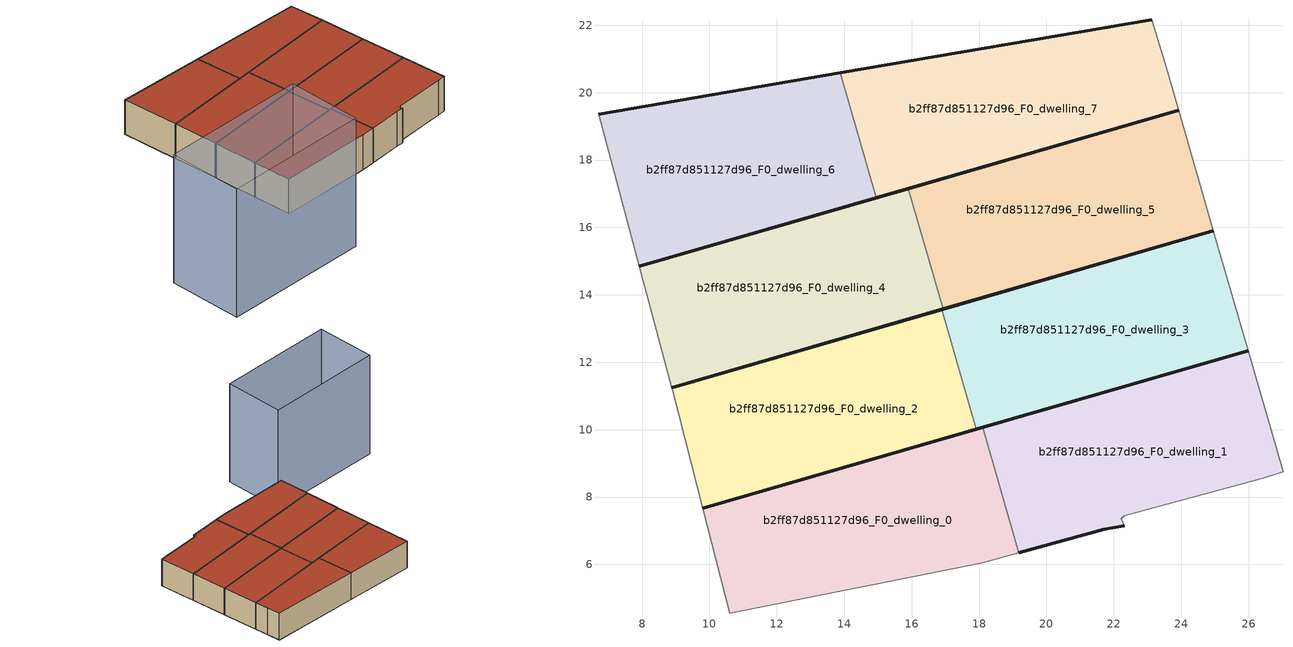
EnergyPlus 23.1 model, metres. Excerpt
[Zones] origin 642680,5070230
b2ff87d851127d96_F0_dwelling_0
 floor ground (EU_floor_Construction): 19.18,6.35 18.11,10.07 9.81,7.66 10.61,4.55 18.11,6.05 z0
 wall outside (EU_wall_Construction): 9.81,7.66 18.11,10.07 z0:3
 wall to b2ff87d851127d96_F0_dwelling_1 (EU_wall_Construction): 18.11,10.07 19.18,6.35 z0:3
 wall adiabatic (EU_wall_Construction): 19.18,6.35 18.11,6.05 10.61,4.55 9.81,7.66 z0:3
 roof outside (EU_roof_Construction): 18.11,10.07 19.18,6.35 18.11,6.05 10.61,4.55 9.81,7.66 z3
b2ff87d851127d96_F0_dwelling_1
 floor ground (EU_floor_Construction): 26.42,8.55 27.02,8.75 25.98,12.34 18.11,10.07 19.18,6.35 21.72,7.05 22.32,7.15 22.22,7.35 22.32,7.45 z0
 wall outside (EU_wall_Construction): 22.32,7.15 21.72,7.05 19.18,6.35 / 18.11,10.07 25.98,12.34 z0:3
 wall adiabatic (EU_wall_Construction): 25.98,12.34 27.02,8.75 26.42,8.55 22.32,7.45 22.22,7.35 22.32,7.15 z0:3
 roof outside (EU_roof_Construction): 25.98,12.34 27.02,8.75 26.42,8.55 22.32,7.45 22.22,7.35 22.32,7.15 21.72,7.05 19.18,6.35 18.11,10.07 z3
b2ff87d851127d96_F0_dwelling_2
 floor ground (EU_floor_Construction): 17.92,10.01 16.89,13.57 8.88,11.25 8.91,11.16 9.81,7.66 z0
 wall outside (EU_wall_Construction): 8.88,11.25 16.89,13.57 / 17.92,10.01 9.81,7.66 z0:3
 wall to b2ff87d851127d96_F0_dwelling_3 (EU_wall_Construction): 16.89,13.57 17.92,10.01 z0:3
 wall adiabatic (EU_wall_Construction): 9.81,7.66 8.91,11.16 8.88,11.25 z0:3
 roof outside (EU_roof_Construction): 16.89,13.57 17.92,10.01 9.81,7.66 8.91,11.16 8.88,11.25 z3
b2ff87d851127d96_F0_dwelling_3
 floor ground (EU_floor_Construction): 25.98,12.34 24.95,15.9 16.89,13.57 17.92,10.01 z0
 wall outside (EU_wall_Construction): 25.98,12.34 17.92,10.01 / 16.89,13.57 24.95,15.9 z0:3
 wall adiabatic (EU_wall_Construction): 24.95,15.9 25.98,12.34 z0:3
 roof outside (EU_roof_Construction): 24.95,15.9 25.98,12.34 17.92,10.01 16.89,13.57 z3
b2ff87d851127d96_F0_dwelling_4
 floor ground (EU_floor_Construction): 16.94,13.58 15.9,17.16 7.92,14.84 8.88,11.25 z0
 wall outside (EU_wall_Construction): 16.94,13.58 8.88,11.25 / 7.92,14.84 15.9,17.16 z0:3
 wall to b2ff87d851127d96_F0_dwelling_5 (EU_wall_Construction): 15.9,17.16 16.94,13.58 z0:3
 wall adiabatic (EU_wall_Construction): 8.88,11.25 7.92,14.84 z0:3
 roof outside (EU_roof_Construction): 15.9,17.16 16.94,13.58 8.88,11.25 7.92,14.84 z3
b2ff87d851127d96_F0_dwelling_5
 floor ground (EU_floor_Construction): 24.95,15.9 23.92,19.48 15.9,17.16 16.94,13.58 z0
 wall outside (EU_wall_Construction): 24.95,15.9 16.94,13.58 / 15.9,17.16 23.92,19.48 z0:3
 wall adiabatic (EU_wall_Construction): 23.92,19.48 24.95,15.9 z0:3
 roof outside (EU_roof_Construction): 23.92,19.48 24.95,15.9 16.94,13.58 15.9,17.16 z3
b2ff87d851127d96_F0_dwelling_6
 floor ground (EU_floor_Construction): 14.95,16.88 13.88,20.59 6.71,19.37 7.92,14.84 z0
 wall outside (EU_wall_Construction): 14.95,16.88 7.92,14.84 / 6.71,19.37 13.88,20.59 z0:3
 wall to b2ff87d851127d96_F0_dwelling_7 (EU_wall_Construction): 13.88,20.59 14.95,16.88 z0:3
 wall adiabatic (EU_wall_Construction): 7.92,14.84 6.71,19.37 z0:3
 roof outside (EU_roof_Construction): 13.88,20.59 14.95,16.88 7.92,14.84 6.71,19.37 z3
b2ff87d851127d96_F0_dwelling_7
 floor ground (EU_floor_Construction): 23.92,19.48 23.52,20.86 23.12,22.16 13.88,20.59 14.95,16.88 z0
 wall outside (EU_wall_Construction): 13.88,20.59 23.12,22.16 / 23.92,19.48 14.95,16.88 z0:3
 wall adiabatic (EU_wall_Construction): 23.12,22.16 23.52,20.86 23.92,19.48 z0:3
 roof outside (EU_roof_Construction): 23.12,22.16 23.52,20.86 23.92,19.48 14.95,16.88 13.88,20.59 z3
shading: 12.21,-1.45 0.2,-3.85 / 0.2,-3.85 -1.02,2.23 / -1.02,2.23 10.99,4.63 / 10.99,4.63 12.21,-1.45 z0:11.1
[Building]
EU S2 Campaign: North Axis=0; Terrain=City; Solar Distribution=FullExterior
[Site:Location]
Lyon-Bron: Latitude=45.75; Longitude=5; Time Zone=1; Elevation=198
[SizingPeriod:WeatherFileDays]
AnnualSizingPeriod: Begin Month=1; Begin Day of Month=1; End Month=12; End Day of Month=31; Day of Week for Start Day=Monday; Use Weather File Daylight Saving Period=No; Use Weather File Rain and Snow Indicators=No
[MATERIAL]
EU_InternalMass_Material: Roughness=MediumRough; Thickness=0.1; Conductivity=1; Density=1800; Specific Heat=900; Thermal Absorptance=0.9; Solar Absorptance=0.7; Visible Absorptance=0.7
[MATERIAL:NOMASS] Roughness=MediumRough; Thermal Absorptance=0.9; Solar Absorptance=0.7; Visible Absorptance=0.7
Name | Thermal Resistance
EU_wall_NoMass | 2.20426
EU_roof_NoMass | 1.82421
EU_floor_NoMass | 2.14752
[CONSTRUCTION]
EU_wall_Construction: EU_wall_NoMass
EU_roof_Construction: EU_roof_NoMass
EU_floor_Construction: EU_floor_NoMass
EU_InternalMass_Construction: EU_InternalMass_Material
[ZONE] Type=1; Multiplier=1; Ceiling Height=autocalculate; Floor Area=autocalculate; Part of Total Floor Area=Yes
Name | Volume
b2ff87d851127d96_F0_dwelling_0 | 93.2036
b2ff87d851127d96_F0_dwelling_1 | 93.2058
b2ff87d851127d96_F0_dwelling_2 | 93.1926
b2ff87d851127d96_F0_dwelling_3 | 93.1992
b2ff87d851127d96_F0_dwelling_4 | 93.2336
b2ff87d851127d96_F0_dwelling_5 | 93.2285
b2ff87d851127d96_F0_dwelling_6 | 93.1875
b2ff87d851127d96_F0_dwelling_7 | 93.1978
[INTERNALMASS] Construction=EU_InternalMass_Construction
Name | Zone or ZoneList | Surface Area
b2ff87d851127d96_F0_dwelling_0_EU_InternalMass | b2ff87d851127d96_F0_dwelling_0 | 31.068
b2ff87d851127d96_F0_dwelling_1_EU_InternalMass | b2ff87d851127d96_F0_dwelling_1 | 31.0686
b2ff87d851127d96_F0_dwelling_2_EU_InternalMass | b2ff87d851127d96_F0_dwelling_2 | 31.0642
b2ff87d851127d96_F0_dwelling_3_EU_InternalMass | b2ff87d851127d96_F0_dwelling_3 | 31.0666
b2ff87d851127d96_F0_dwelling_4_EU_InternalMass | b2ff87d851127d96_F0_dwelling_4 | 31.0781
b2ff87d851127d96_F0_dwelling_5_EU_InternalMass | b2ff87d851127d96_F0_dwelling_5 | 31.0762
b2ff87d851127d96_F0_dwelling_6_EU_InternalMass | b2ff87d851127d96_F0_dwelling_6 | 31.0626
b2ff87d851127d96_F0_dwelling_7_EU_InternalMass | b2ff87d851127d96_F0_dwelling_7 | 31.0656
[OTHEREQUIPMENT] Fuel Type=Electricity; Design Level Calculation Method=Watts/Area; Power per Zone Floor Area=1; Fraction Latent=0; Fraction Radiant=0; Fraction Lost=0; Carbon Dioxide Generation Rate=0; EndUse Subcategory=EU_Step8_InternalGains
Name | Zone or ZoneList or Space or SpaceList | Schedule
EU_Step8_InternalGain_b2ff87d851127d96_F0_dwelling_0_f000 | b2ff87d851127d96_F0_dwelling_0 | EU_Step8_GainSchedule_b2ff87d851127d96_F0_dwelling_0_f000
EU_Step8_InternalGain_b2ff87d851127d96_F0_dwelling_1_f000 | b2ff87d851127d96_F0_dwelling_1 | EU_Step8_GainSchedule_b2ff87d851127d96_F0_dwelling_1_f000
EU_Step8_InternalGain_b2ff87d851127d96_F0_dwelling_2_f000 | b2ff87d851127d96_F0_dwelling_2 | EU_Step8_GainSchedule_b2ff87d851127d96_F0_dwelling_2_f000
EU_Step8_InternalGain_b2ff87d851127d96_F0_dwelling_3_f000 | b2ff87d851127d96_F0_dwelling_3 | EU_Step8_GainSchedule_b2ff87d851127d96_F0_dwelling_3_f000
EU_Step8_InternalGain_b2ff87d851127d96_F0_dwelling_4_f000 | b2ff87d851127d96_F0_dwelling_4 | EU_Step8_GainSchedule_b2ff87d851127d96_F0_dwelling_4_f000
EU_Step8_InternalGain_b2ff87d851127d96_F0_dwelling_5_f000 | b2ff87d851127d96_F0_dwelling_5 | EU_Step8_GainSchedule_b2ff87d851127d96_F0_dwelling_5_f000
EU_Step8_InternalGain_b2ff87d851127d96_F0_dwelling_6_f000 | b2ff87d851127d96_F0_dwelling_6 | EU_Step8_GainSchedule_b2ff87d851127d96_F0_dwelling_6_f000
EU_Step8_InternalGain_b2ff87d851127d96_F0_dwelling_7_f000 | b2ff87d851127d96_F0_dwelling_7 | EU_Step8_GainSchedule_b2ff87d851127d96_F0_dwelling_7_f000
[ZONEVENTILATION:DESIGNFLOWRATE] Schedule=EU_AlwaysOn; Design Flow Rate Calculation Method=AirChanges/Hour; Air Changes per Hour=0.567084; Ventilation Type=Natural; Fan Pressure Rise=0; Fan Total Efficiency=1; Constant Term Coefficient=1; Temperature Term Coefficient=0; Velocity Term Coefficient=0; Velocity Squared Term Coefficient=0; Minimum Indoor Temperature=-100; Maximum Indoor Temperature=100; Delta Temperature=-100; Minimum Outdoor Temperature=-100; Maximum Outdoor Temperature=100; Maximum Wind Speed=40
Name | Zone or ZoneList or Space or SpaceList
EU_ConstantAir_b2ff87d851127d96_F0_dwelling_0 | b2ff87d851127d96_F0_dwelling_0
EU_ConstantAir_b2ff87d851127d96_F0_dwelling_1 | b2ff87d851127d96_F0_dwelling_1
EU_ConstantAir_b2ff87d851127d96_F0_dwelling_2 | b2ff87d851127d96_F0_dwelling_2
EU_ConstantAir_b2ff87d851127d96_F0_dwelling_3 | b2ff87d851127d96_F0_dwelling_3
EU_ConstantAir_b2ff87d851127d96_F0_dwelling_4 | b2ff87d851127d96_F0_dwelling_4
EU_ConstantAir_b2ff87d851127d96_F0_dwelling_5 | b2ff87d851127d96_F0_dwelling_5
EU_ConstantAir_b2ff87d851127d96_F0_dwelling_6 | b2ff87d851127d96_F0_dwelling_6
EU_ConstantAir_b2ff87d851127d96_F0_dwelling_7 | b2ff87d851127d96_F0_dwelling_7
[HVACTEMPLATE:THERMOSTAT] Constant Heating Setpoint=20; Constant Cooling Setpoint=50
EU_HeatOnly_b2ff87d851127d96_F0_dwelling_0; EU_HeatOnly_b2ff87d851127d96_F0_dwelling_1; EU_HeatOnly_b2ff87d851127d96_F0_dwelling_2; EU_HeatOnly_b2ff87d851127d96_F0_dwelling_3; EU_HeatOnly_b2ff87d851127d96_F0_dwelling_4; EU_HeatOnly_b2ff87d851127d96_F0_dwelling_5; EU_HeatOnly_b2ff87d851127d96_F0_dwelling_6; EU_HeatOnly_b2ff87d851127d96_F0_dwelling_7
[HVACTEMPLATE:ZONE:IDEALLOADSAIRSYSTEM] System Availability Schedule=EU_AlwaysOn; Maximum Heating Supply Air Temperature=50; Minimum Cooling Supply Air Temperature=13; Maximum Heating Supply Air Humidity Ratio=0.0156; Minimum Cooling Supply Air Humidity Ratio=0.0077; Heating Limit=NoLimit; Cooling Limit=NoLimit; Heating Availability Schedule=EU_AlwaysOn; Cooling Availability Schedule=EU_CoolingOff; Dehumidification Control Type=ConstantSensibleHeatRatio; Cooling Sensible Heat Ratio=0.7; Dehumidification Setpoint=60; Humidification Control Type=None; Humidification Setpoint=30; Outdoor Air Method=None; Outdoor Air Flow Rate per Person=0.00944; Outdoor Air Flow Rate per Zone Floor Area=0; Outdoor Air Flow Rate per Zone=0; Demand Controlled Ventilation Type=None; Outdoor Air Economizer Type=NoEconomizer; Heat Recovery Type=None; Sensible Heat Recovery Effectiveness=0.7; Latent Heat Recovery Effectiveness=0.65
Name | Template Thermostat
b2ff87d851127d96_F0_dwelling_0 | EU_HeatOnly_b2ff87d851127d96_F0_dwelling_0
b2ff87d851127d96_F0_dwelling_1 | EU_HeatOnly_b2ff87d851127d96_F0_dwelling_1
b2ff87d851127d96_F0_dwelling_2 | EU_HeatOnly_b2ff87d851127d96_F0_dwelling_2
b2ff87d851127d96_F0_dwelling_3 | EU_HeatOnly_b2ff87d851127d96_F0_dwelling_3
b2ff87d851127d96_F0_dwelling_4 | EU_HeatOnly_b2ff87d851127d96_F0_dwelling_4
b2ff87d851127d96_F0_dwelling_5 | EU_HeatOnly_b2ff87d851127d96_F0_dwelling_5
b2ff87d851127d96_F0_dwelling_6 | EU_HeatOnly_b2ff87d851127d96_F0_dwelling_6
b2ff87d851127d96_F0_dwelling_7 | EU_HeatOnly_b2ff87d851127d96_F0_dwelling_7
[SIZING:ZONE] Zone Cooling Design Supply Air Temperature Input Method=SupplyAirTemperature; Zone Cooling Design Supply Air Temperature=13; Zone Heating Design Supply Air Temperature Input Method=SupplyAirTemperature; Zone Heating Design Supply Air Temperature=50; Zone Cooling Design Supply Air Humidity Ratio=0.008; Zone Heating Design Supply Air Humidity Ratio=0.008; Cooling Design Air Flow Method=DesignDay; Cooling Design Air Flow Rate=0; Cooling Minimum Air Flow per Zone Floor Area=0.000762; Cooling Minimum Air Flow=0; Cooling Minimum Air Flow Fraction=0.2; Heating Design Air Flow Method=DesignDay; Heating Design Air Flow Rate=0; Heating Maximum Air Flow per Zone Floor Area=0.002032; Heating Maximum Air Flow=0.141576; Heating Maximum Air Flow Fraction=0.3; Account for Dedicated Outdoor Air System=No; Dedicated Outdoor Air System Control Strategy=NeutralSupplyAir; Dedicated Outdoor Air Low Setpoint Temperature for Design=autosize; Dedicated Outdoor Air High Setpoint Temperature for Design=autosize; Zone Load Sizing Method=Sensible Load Only No Latent Load; Zone Latent Cooling Design Supply Air Humidity Ratio Input Method=HumidityRatioDifference; Zone Cooling Design Supply Air Humidity Ratio Difference=0.005; Zone Latent Heating Design Supply Air Humidity Ratio Input Method=HumidityRatioDifference; Zone Humidification Design Supply Air Humidity Ratio Difference=0.005
b2ff87d851127d96_F0_dwelling_0; b2ff87d851127d96_F0_dwelling_1; b2ff87d851127d96_F0_dwelling_2; b2ff87d851127d96_F0_dwelling_3; b2ff87d851127d96_F0_dwelling_4; b2ff87d851127d96_F0_dwelling_5; b2ff87d851127d96_F0_dwelling_6; b2ff87d851127d96_F0_dwelling_7
[SCHEDULE:CONSTANT]
Name | Hourly Value
EU_AlwaysOn | 1
EU_CoolingOff | 0
[SCHEDULE:FILE] Column Number=1; Rows to Skip at Top=0; Number of Hours of Data=8760; Column Separator=Comma; Interpolate to Timestep=No; Minutes per Item=60; Adjust Schedule for Daylight Savings=Yes
Name | File
EU_Step8_GainSchedule_b2ff87d851127d96_F0_dwelling_0_f000 | ../../schedules/b2ff87d851127d96/b2ff87d851127d96_F0_dwelling_0_f000_gain.csv
EU_Step8_GainSchedule_b2ff87d851127d96_F0_dwelling_1_f000 | ../../schedules/b2ff87d851127d96/b2ff87d851127d96_F0_dwelling_1_f000_gain.csv
EU_Step8_GainSchedule_b2ff87d851127d96_F0_dwelling_2_f000 | ../../schedules/b2ff87d851127d96/b2ff87d851127d96_F0_dwelling_2_f000_gain.csv
EU_Step8_GainSchedule_b2ff87d851127d96_F0_dwelling_3_f000 | ../../schedules/b2ff87d851127d96/b2ff87d851127d96_F0_dwelling_3_f000_gain.csv
EU_Step8_GainSchedule_b2ff87d851127d96_F0_dwelling_4_f000 | ../../schedules/b2ff87d851127d96/b2ff87d851127d96_F0_dwelling_4_f000_gain.csv
EU_Step8_GainSchedule_b2ff87d851127d96_F0_dwelling_5_f000 | ../../schedules/b2ff87d851127d96/b2ff87d851127d96_F0_dwelling_5_f000_gain.csv
EU_Step8_GainSchedule_b2ff87d851127d96_F0_dwelling_6_f000 | ../../schedules/b2ff87d851127d96/b2ff87d851127d96_F0_dwelling_6_f000_gain.csv
EU_Step8_GainSchedule_b2ff87d851127d96_F0_dwelling_7_f000 | ../../schedules/b2ff87d851127d96/b2ff87d851127d96_F0_dwelling_7_f000_gain.csv
